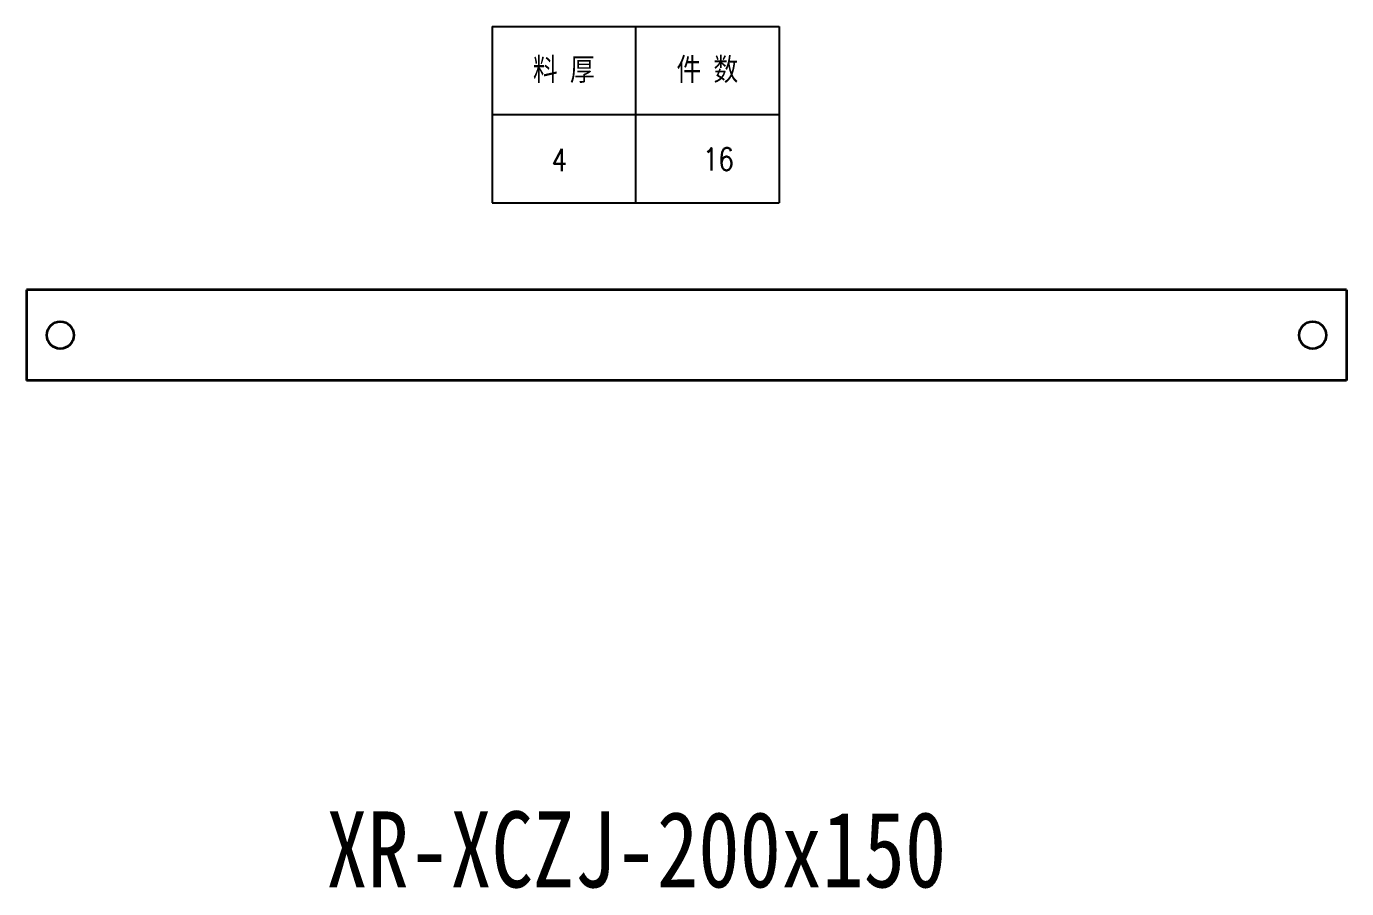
# Model space of a CAD drawing. Header units: millimetres. Extents: x 2055 to 69662, y -20277 to 1144.
# Drawn here: x 2170 to 2754, y 762 to 1144 of the extents above; entities that cross this region are included whole.
import ezdxf
from ezdxf.enums import TextEntityAlignment as Align

# ---------------------------------------------------------------- set-up
doc = ezdxf.new("R2010")
doc.units = ezdxf.units.MM
doc.header["$LTSCALE"] = 0.3
doc.layers.add('DRAWING', color=7, linetype='Continuous', lineweight=35)
doc.layers.add('图名', color=7, linetype='Continuous')
doc.styles.get("Standard").update_dxf_attribs({"font": 'txt.shx', "width": 0.8, "bigfont": 'bigfont.shx'})
doc.styles.add('国标', font='simfang.ttf', dxfattribs={"width": 0.8})

# ---------------------------------------------------------------- blocks, each defined once
blk = doc.blocks.new('*T26')
at = {"color": 0, "linetype": 'ByBlock', "lineweight": -2, "transparency": 16777216}
for p, q in [((0, 0), (127, 0)), ((0, 0), (0, -78)), ((63.5, 0), (63.5, -78)), ((127, 0), (127, -78)), ((0, -39), (127, -39)), ((0, -78), (127, -78))]:
    blk.add_line(p, q, dxfattribs=at)
at = {"color": 0, "transparency": 16777216, "char_height": 10, "width": 60.5, "attachment_point": 5}
for s, insert in [('{\\fSimSun|b0|i0|c134|p2;料 厚}', (31.75, -19.5)), ('{\\fSimSun|b0|i0|c134|p2;件 数}', (95.25, -19.5))]:
    blk.add_mtext(s, dxfattribs=dict(at, insert=insert))
blk = doc.blocks.new('拆图参数')
blk.add_blockref('*T26', (-63.5, 78))
at = {"width": 0.8}
blk.add_attdef('6', text='', height=10, dxfattribs=at).set_placement((-37.13, 18.91), align=Align.MIDDLE_LEFT)
blk.add_attdef('1', text='', height=10, dxfattribs=at).set_placement((36.65, 19.27), align=Align.MIDDLE_CENTER)

msp = doc.modelspace()

# ---------------------------------------------------------------- linework, layer by layer
at = {"layer": 'DRAWING'}
for p, q in [((2754.17, 1027.156), (2170.17, 1027.156)), ((2170.17, 1027.156), (2170.17, 987.156)), ((2754.17, 1027.156), (2754.17, 987.156)), ((2754.17, 987.156), (2170.17, 987.156))]:
    msp.add_line(p, q, dxfattribs=at)
for centre in [(2185.17, 1007.156), (2739.17, 1007.156)]:
    msp.add_circle(centre, 6, dxfattribs=at)

# ---------------------------------------------------------------- block references
msp.add_blockref('拆图参数', (2439.64, 1065.709)).add_auto_attribs({'1': '16', '6': '4'})

# ---------------------------------------------------------------- texts
at = {"layer": '图名', "color": 6, "style": '国标', "width": 0.8}
msp.add_text('XR-XCZJ-200x150', height=33.6, dxfattribs=at).set_placement((2439.946, 762.893), align=Align.CENTER)

doc.saveas('drawing.dxf')
